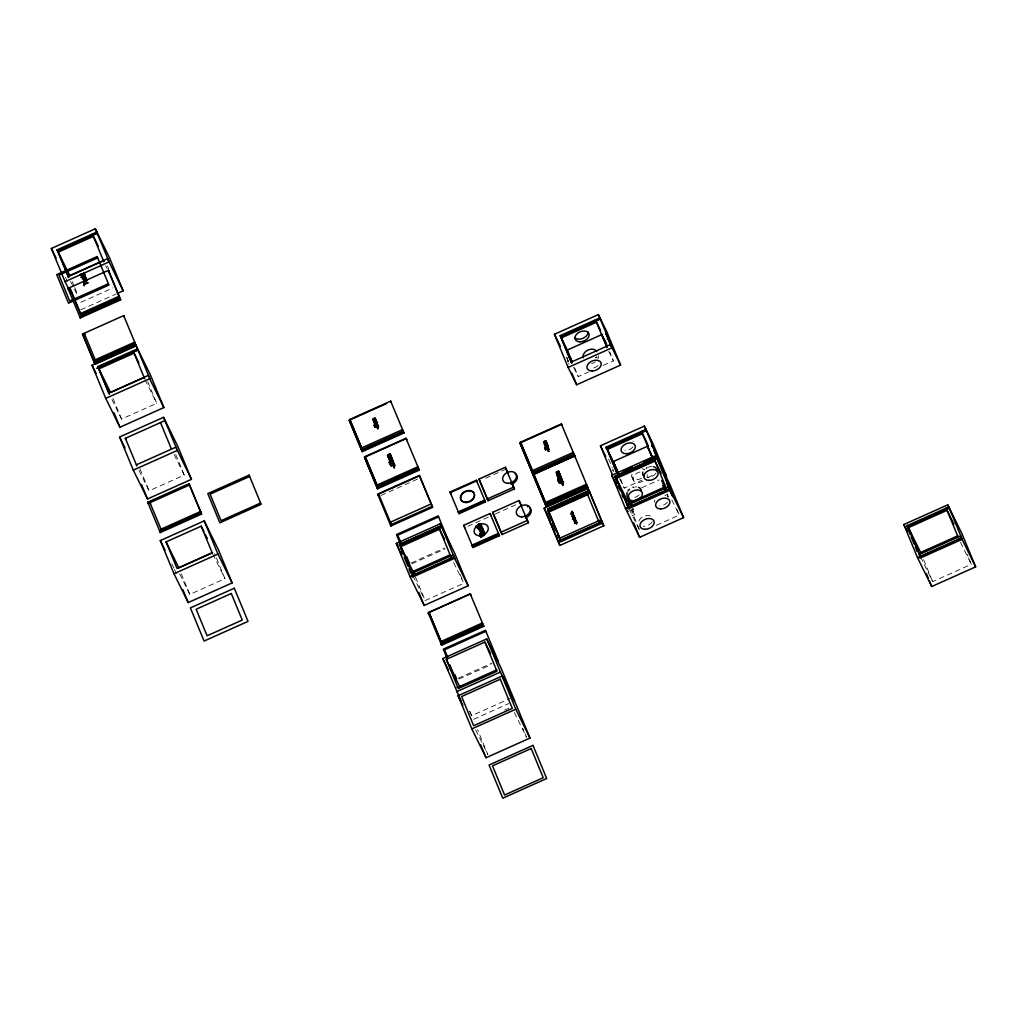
<?xml version="1.0" encoding="UTF-8"?>
<svg xmlns="http://www.w3.org/2000/svg" width="1027" height="1027" viewBox="0 0 1027 1027"><rect width="100%" height="100%" fill="white"/><g stroke="black" fill="none" stroke-linecap="round" stroke-linejoin="round"><path stroke-width="0.75" stroke-dasharray="5 3.75" d="M80.851 302.323L113.073 287.894M80.709 309.833L115.858 294.094M111.956 399.58L121.545 419.067L156.695 403.341L146.347 378.283M139.004 470.327L149.095 490.829L184.244 475.09L175.72 454.46M573.618 367.152L578.265 376.588L588.51 371.992M603.157 365.445L613.401 360.849L609.756 352.004M381.043 495.425L417.527 479.095M179.712 573.913L189.802 594.415L224.952 578.689L214.604 553.63M485.72 478.197L504.758 469.673M467.76 526.312L489.725 516.478M495.296 513.988L515.798 504.809M411.005 563.04L444.563 548.007M411.955 563.784L445.05 548.97M619.628 478.672L624.275 488.095L641.849 480.225M647.703 477.606L655.021 474.333M641.708 487.748L659.283 479.879M425.152 600.564L463.819 583.259M630.706 510.881L633.402 509.674L632.889 508.211M631.887 515.836L634.583 514.63M656.369 525.349L679.283 515.092L676.87 509.251M458.055 678.321L492.228 663.018M459.069 679.04L491.06 664.726M469.557 711.416L471.663 715.691L510.329 698.386M473.627 719.285L508.776 703.559M504.565 710.158L508.956 708.194M920.462 556.814L932.683 581.629L971.337 564.324L967.126 554.105M633.325 509.636L632.825 508.75M960.489 542.269L971.337 564.324M608.767 351.427L613.401 360.849M671.825 499.931L679.283 515.092M629.089 508.956L639.949 531.023L630.976 509.058M453.639 562.578L463.138 581.873M514.347 712.533L526.517 737.27L522.897 728.515M412.944 575.736L424.472 599.177M475.681 729.838L487.864 754.575L477.606 729.761M105.717 265.711L107.09 268.496M145.051 379.669L156.695 403.341M174.154 454.589L184.244 475.09M212.846 554.079L224.952 578.689M70.581 281.437L77.423 295.365M171.791 563.926L173.82 568.047M668.089 497.042L667.614 496.028M667.332 495.45L666.741 494.18M632.093 509.687L634.558 514.643L632.504 509.443M612.49 470.161L612.811 470.867M667.152 493.936L668.372 496.798M567.405 360.734L567.957 362.005M923.645 559.741L932.683 581.629M631.875 476.721L633.287 480.161M574.606 367.743L578.265 376.588M620.616 479.25L624.275 488.095M566.673 357.152L568.432 361.414M566.699 357.422L569.626 364.534M608.6 458.992L612.118 467.516M612.683 468.671L613.876 471.778M460.199 574.504L463.216 581.795M415.511 577.213L424.549 599.1M469.852 711.313L471.663 715.691M107.476 265.954L108.695 268.894M72.326 281.68L74.149 286.109M74.766 287.586L77.808 294.954M65.548 277.329L67.333 281.655M113.021 398.437L121.545 419.067M139.967 468.723L149.095 490.829M181.278 573.785L189.802 594.415M174.5 569.42L176.285 573.746M568.624 363.597L568.984 364.457M596.507 356.613A7.459 5.559 -26.2 0 1 595.699 357.768M598.574 355.701A7.459 5.559 -26.2 0 1 598.356 358.025M595.403 361.863A7.459 5.559 -26.2 0 1 591.655 363.545M598.073 365.522A7.459 4.981 -22.4 0 1 590.409 368.334M595.583 357.55A7.459 4.981 -22.4 0 1 598.035 358.179M632.953 446.822A7.459 4.981 -22.4 0 1 625.071 450.686M632.889 441.109A7.459 4.981 -22.4 0 1 633.248 441.469M641.657 478.274A7.459 4.981 -22.4 0 1 633.877 478.877A7.459 4.981 -22.4 0 1 632.17 473.64M642.106 468.774A7.459 4.981 -22.4 0 1 644.365 469.609M647.074 474.474A7.459 4.981 -22.4 0 1 646.997 477.003M642.902 481.291A7.459 4.981 -22.4 0 1 633.043 479.493A7.459 4.981 -22.4 0 1 640.553 471.829M639.115 494.937A7.459 4.981 -22.4 0 1 631.451 497.761M635.212 486.991A7.459 4.981 -22.4 0 1 636.624 486.965M656.099 472.959A7.459 4.981 -22.4 0 1 647.138 477.35M644.16 469.878A7.459 4.981 -22.4 0 1 644.648 469.378M648.153 467.234A7.459 4.981 -22.4 0 1 652.312 466.566M667.511 502.023A7.459 4.981 -22.4 0 1 659.616 505.887M654.353 502.177A7.459 4.981 -22.4 0 1 654.828 500.021M664.764 495.155A7.459 4.981 -22.4 0 1 665.997 495.476M667.447 496.311A7.459 4.981 -22.4 0 1 667.807 496.67M652.184 521.883A7.459 4.981 -22.4 0 1 643.236 526.273M638.91 520.984A7.459 4.981 -22.4 0 1 645.328 515.798A7.459 4.981 -22.4 0 1 652.402 517.441"/><path stroke-width="1.5" d="M388.514 455.5L390.453 454.627L390.016 453.716L387.474 455.32L389.888 459.839M558.444 477.285L557.61 476.541L558.303 478.235M482.446 528.944L481.997 529.727A1.759 1.309 -26.2 0 1 483.358 531.562C482.022 533.835 483.139 529.637 483.409 531.691A1.759 1.309 -26.2 0 1 480.585 532.294A1.759 1.309 -26.2 0 1 481.381 529.971L481.432 529.662A10.296 7.664 -26.2 0 0 481.419 529.226A5.148 3.838 -26.2 0 1 481.406 528.854L482.331 528.674M573.592 515.002L572.63 514.026M573.875 515.605L572.771 516.106M575.685 520.124L575.146 519.765M376.177 420.877C372.852 421.943 373.392 424.754 376.46 421.455L375.484 423.509L377.025 422.816L375.869 420.133L374.175 420.839M546.916 443.651C543.527 444.717 544.194 447.451 547.211 444.229L547.481 445.012L545.671 445.846M481.381 530.073L480.161 530.728A1.502 1.117 -26.2 0 1 479.981 528.764L480.161 530.227L481.149 529.098A10.296 7.664 -26.2 0 0 481.137 528.648A5.148 3.838 -26.2 0 1 481.124 528.276L482.754 528.443L481.997 529.727M375.664 424.292L377.795 424.819L375.497 425.435L377.333 423.586L375.099 424.947L374.701 424.1L375.099 424.947M377.384 424.96L376.152 425.91M377.679 425.55L377.435 426.269L377.692 425.191M548.123 447.721L546.89 448.671M548.431 448.311L548.174 449.03L548.431 447.952M575.184 520.984L574.915 519.675L575.146 520.265M388.206 457.028L388.874 458.337L391.8 457.901L389.785 458.093L391.3 456.694L389.323 457.516M558.072 475.257C563.566 475.925 552.68 477.311 559.92 474.435M546.415 447.053L548.546 447.592L546.197 448.093L548.084 446.347L545.838 447.708L545.44 446.861L545.838 447.708M389.811 458.389C387.307 460.186 393.726 463.626 392.365 459.39L390.928 460.032L392.648 459.968M558.996 472.086L556.262 473.267L556.275 472.279L558.572 471.162L558.996 472.086L557.276 472.856L556.724 471.996M388.565 456.258C394.959 456.335 382.391 456.745 390.453 454.627M373.34 420.107L373.623 420.685M544.092 442.868L546.017 441.353L546.3 442.136L544.438 443.125L546.454 442.406L546.736 443.202C543.116 443.484 544.413 445.718 547.019 443.78M390.093 461.521C387.628 458.735 393.302 458.35 390.581 459.454L392.301 459.108L390.17 460.122M559.997 474.5L557.302 475.706L556.788 473.473L559.073 472.369L557.456 473.088L559.497 473.293L557.379 474.307M558.816 476.772L560.845 476.554L558.393 477.016L560.421 475.642L557.866 476.22M373.661 420.646L373.148 419.671L375.279 418.592L375.548 419.375L373.764 420.197M557.533 474.41L559.574 473.575L560.357 475.36M479.891 528.674L479.879 529.65M84.971 275.929L82.263 277.534L80.863 277.329L84.355 275.762M481.496 526.646L479.095 527.775M481.804 527.21L482.651 528.366L482.241 530.086M374.033 420.788L375.831 419.953L374.996 418.015L372.878 419.067L373.379 420.004M544.772 443.561L546.582 442.714L545.735 440.776L543.604 441.854L544.117 442.778M545.953 446.424L547.763 445.59L546.608 442.894L544.965 443.6M561.204 480.084L561.358 479.031L561.32 480.482A1.361 1.014 -26.2 0 0 561.756 478.864A1.361 1.014 -26.2 0 0 559.831 479.057A1.361 1.014 -26.2 0 0 559.818 480.636L558.521 480.302L559.869 480.585M391.03 462.548L390.247 463.421L391.03 462.548A1.361 1.014 -26.2 0 1 390.992 461.02A1.361 1.014 -26.2 0 1 392.917 460.828A1.361 1.014 -26.2 0 1 392.481 462.458L392.417 460.956L391.017 462.034M481.663 530.548A1.759 1.309 -26.2 0 0 480.867 532.872A1.759 1.309 -26.2 0 0 483.64 532.14A1.759 1.309 -26.2 0 0 482.395 530.356C484.385 531.575 481.227 530.24 482.138 528.302M376.986 425.383L377.435 426.269M392.288 462.099L392.763 463.023A1.361 1.014 -26.2 0 0 393.2 461.405A1.361 1.014 -26.2 0 0 391.274 461.598A1.361 1.014 -26.2 0 0 391.274 463.177M84.509 275.21L84.959 274.941A3.209 2.388 -26.2 0 1 83.02 274.543M481.779 526.248L481.034 525.94L481.689 526.029M572.771 512.871L572.873 513.551L572.54 512.306M574.529 517.544L572.963 518.237L573.323 518.969M573.143 515.246L573.31 515.066M572.809 514.578L573.451 515.811M388.206 454.935L390.016 453.716M556.762 472.394L558.572 471.162M558.11 475.668L560.062 474.782L558.174 474.204M481.329 530.702C480.829 532.589 481.573 533.719 481.329 530.702L482.164 532.615M375.137 422.957L376.896 422.521L377.179 423.304L374.701 424.151M482.331 531.87L481.599 530.073L482.613 532.435M373.469 419.055L374.996 418.015M373.751 419.632L375.394 418.888M374.932 422.508L376.588 421.763M544.207 441.815L545.735 440.776M544.49 442.393L546.146 441.649M545.684 445.269L547.327 444.524M546.852 446.899L546.133 446.475M480.867 526.492L477.401 528.045L479.083 528.828L481.458 527.416L480.572 529.2M481.175 527.056L479.211 527.942M71.133 293.992L65.048 281.629L51.35 248.47L95.28 228.803L109.478 257.661L123.176 290.821L117.322 293.44M57.114 249.818L96.654 232.115L97.218 233.27L57.679 250.973L57.114 249.818L68.642 277.495L68.064 276.353L107.604 258.65L108.182 259.805M57.371 250.947L97.244 233.103L96.666 231.948L109.298 262.283M68.591 277.187L58.244 252.129L93.393 236.39L98.194 246.133M97.693 257.867L59.027 275.172L69.708 301.039L108.374 283.734M103.573 260.717L69.887 275.788L58.244 252.129M65.048 281.629L108.978 261.962L107.604 258.65M108.4 270.319L120.685 299.845L80.26 317.934L67.987 288.407L108.4 270.319L108.901 271.321M80.376 313.594L119.029 296.277L119.633 297.509L80.979 314.814L69.695 287.727L80.979 314.814M94.535 363.147L135.731 344.713L136.257 345.791L95.075 364.238L82.519 334.045L123.702 315.61L124.241 316.688M95.742 361.042L135.179 343.39L134.588 342.196L95.164 359.848L95.742 361.042L84.24 333.403L84.817 334.584M92.045 365.214L135.975 345.547L150.186 374.406L163.871 407.578L119.941 427.245L105.742 398.386L92.045 365.214L96.102 373.469M97.809 366.562L137.348 348.872L137.913 350.027L98.374 367.717L97.809 366.562L109.337 394.252M96.641 368.334L137.939 349.848M138.889 362.89L134.088 353.147L98.951 368.873L110.595 392.545L144.268 377.461M108.772 393.097L148.312 375.394L148.876 376.55M105.742 398.386L149.672 378.719L163.871 407.578M119.594 436.976L163.537 417.309L177.735 446.167L191.433 479.327L147.49 498.994L133.292 470.135L119.594 436.976L125.012 447.965M136.886 466.014L125.358 438.324L164.898 420.621M136.321 464.859L175.861 447.156L176.426 448.311M133.292 470.135L177.235 450.468M161.521 530.433L149.968 502.691L189.507 485.001L201.613 514.065L160.315 532.551L147.695 502.216L188.994 483.73L190.111 486.207M361.568 447.965L402.43 429.671L403.136 431.109L362.274 449.402L349.783 419.44L390.645 401.146L391.351 402.597M390.645 401.146L403.97 432.97L362.236 451.662L349.206 420.287L386.627 403.534M554.439 334.276L598.369 314.609L606.893 331.926L620.59 365.086L576.66 384.753L568.136 367.435L554.439 334.276L560.344 346.266M560.203 335.624L599.742 317.921L600.307 319.076L560.768 336.779L560.203 335.624L571.731 363.314M373.417 419.786L375.433 419.067M561.333 335.97L600.192 318.575M373.751 420.377L375.715 419.645L375.985 420.428C372.377 420.723 373.661 422.957 376.28 421.006M249.638 476.464L210.099 494.154L221.062 520.689L260.601 502.986M374.637 420.685L376.306 421.186M571.076 361.517L561.345 337.934L596.482 322.196L600.461 330.283M375.523 423.137L376.614 421.943M375.33 423.727L377.05 423.008L377.461 423.881M376.652 426.218L374.945 427.039L374.149 425.229L375.227 426.616C377.089 426.192 374.816 425.114 376.126 426.346M374.149 425.229L374.816 425.64M377.731 425.948L378.616 426.667L378.18 425.756M377.114 427.129L377.782 428.644L377.525 426.95M160.931 529.226L200.47 511.523L201.613 514.065M561.345 337.934L567.302 350.053L602.451 334.314M160.302 540.561L204.232 520.894L218.43 549.753L232.128 582.925L188.198 602.579L173.999 573.734L160.302 540.561L165.039 550.19M361.812 450.789L403.547 432.11L403.97 432.97M201.215 526.183L212.165 552.719L177.016 568.444L166.066 541.909L201.215 526.183L203.898 531.652M571.166 362.159L610.706 344.456L611.527 346.574M376.909 485.103L417.758 466.81L418.4 468.119L377.551 486.4L365.124 456.579L405.986 438.298L406.628 439.595M405.986 438.298L419.311 470.122L377.577 488.801L364.482 457.285L406.217 438.593L406.705 439.607M568.136 367.435L612.066 347.768L620.59 365.086M387.949 455.474L390.517 454.91L390.94 455.834M388.912 456.039L390.517 454.91M388.976 456.951L391.017 456.116L391.8 457.901M388.334 457.362L391.017 456.116M388.745 458.247L391.441 457.041M392.789 460.314L390.067 460.468M389.066 461.919L389.926 463.896L391.878 462.972M393.161 462.574L394.021 464.538L393.739 463.96M393.598 462.381L394.201 465.321L394.561 464.692M394.06 467.914L393.803 466.065L394.522 467.709M394.484 465.899L394.034 464.923M394.086 466.643L393.341 466.271M212.525 552.808L178.839 567.892L166.066 541.909M173.999 573.734L217.929 554.067L232.128 582.925M377.076 487.786L418.811 469.108L419.311 470.122M391.364 524.592L378.45 493.769L419.298 475.475L420.441 477.786M390.889 525.978L377.795 494.462L419.529 475.783L432.624 507.299L390.889 525.978L390.401 524.977L432.213 506.298L419.298 475.475M532.307 470.725L573.169 452.432L573.875 453.883L533.026 472.163L520.535 442.201L561.384 423.92L562.103 425.358M532.551 473.563L574.286 454.871L574.709 455.744L532.974 474.423L532.551 473.563L519.957 443.048L560.254 425.011M544.156 442.547L546.171 441.828M545.376 443.446L547.044 443.946M545.35 445.423L547.648 445.282L547.917 446.065L545.453 446.912M546.569 446.321L547.802 445.769L548.2 446.642M547.391 448.979L545.684 449.8L544.901 447.99L545.966 449.39C547.866 449.094 545.619 447.939 546.865 449.107M544.901 447.99L545.568 448.401M476.374 480.264L485.437 501.895L459.082 513.693L450.006 492.061L476.374 480.264L477.221 481.997M511.497 481.804L514.437 488.916L488.082 500.714L479.006 479.083L505.361 467.285L507.98 473.28M450.301 492.639L476.656 480.841M548.469 448.722L549.355 449.441M547.866 449.903L548.534 451.405L548.264 449.723M390.221 522.281L431.083 504L432.624 507.299M545.465 502.562L586.314 484.269L586.956 485.566L546.094 503.859L533.681 474.038L574.542 455.757L575.261 457.066M438.619 516.876L397.77 535.17L400.71 542.295M561.384 423.92L587.868 487.581L546.133 506.26L533.026 474.744L574.761 456.052M612.362 474.628L600.448 445.782L644.378 426.115L652.902 443.433L666.6 476.605L656.715 455.962L653.775 457.285M487.222 498.981L513.59 487.183L514.437 488.916M458.517 512.537L484.872 500.74M617.176 473.665L606.212 447.143L645.752 429.44L644.378 426.115M605.904 448.131L633.248 435.884M636.124 434.601L646.201 430.082M396.294 543.437L440.224 523.77L454.435 552.629L468.132 585.801L424.19 605.455L409.991 576.609L396.294 543.437L399.105 549.15M617.086 473.023L607.355 449.441L642.491 433.715L647.793 444.486M412.34 574.286L399.76 544.246L441.058 525.76L440.224 523.77M557.302 475.706L557.276 474.654M444.306 538.905L439.556 529.252L400.889 546.557L414.305 574.298M558.906 477.671L560.922 476.849L561.345 477.773L558.649 478.98L558.239 478.094M559.137 478.248L561.345 477.773M557.622 479.378L558.483 481.355L560.421 480.418M561.718 480.033L562.565 481.984L562.283 481.406M490.059 513.513L499.417 535.722L473.049 547.519L463.703 525.31L490.059 513.513L491.188 515.824M526.055 517.056L528.404 522.743L502.049 534.541L492.69 512.332L519.059 500.534L521.357 505.682M562.591 482.382L563.553 483.126L563.117 482.151M562.924 481.689L563.04 483.358M562.616 485.373L562.36 483.524L563.078 485.168M562.642 484.102L561.897 483.73M607.355 449.441L613.312 461.572L648.461 445.834M479.314 524.823L477.619 526.286L480.033 526.44L478.967 523.963L480.097 525.182L481.149 524.707L479.93 524.771M479.455 523.744L480.687 526.62L476.438 526.017L479.147 524.412M479.648 524.194L480.7 523.719L481.149 524.707M479.814 524.604L480.7 523.719M479.429 524.99L476.592 526.273L480.2 526.838L479.75 525.863L477.337 525.708M477.619 526.286L479.596 525.4L478.967 523.963M477.401 528.045L478.672 527.955M477.683 528.623L478.787 528.135M479.673 533.86L481.047 537.07L480.2 533.629M611.758 475.283L655.701 455.616L669.899 484.474L683.597 517.634L639.654 537.301L625.456 508.442L611.758 475.283L618.087 488.133M545.632 505.245L587.367 486.567L587.868 487.581M484.526 532.987L480.649 534.72L481.111 535.747L484.988 534.014L484.526 532.987L484.988 534.014M623.03 471.046L631.81 467.118M643.531 461.868L652.312 457.939M480.829 535.17L484.705 533.437M480.931 535.298L484.808 533.565M669.142 487.941L668.577 486.785L627.279 505.271L627.844 506.427L615.224 476.092L656.523 457.606L670.117 490.097L627.946 508.968L627.369 507.813L669.553 488.942M480.764 536.492L481.56 536.839M544.169 508.249L588.099 488.582L603.786 525.785L559.843 545.453L544.169 508.249L545.581 511.138M657.241 458.915L615.07 477.799L614.505 476.644L656.677 457.76L657.087 458.761L615.789 477.247L615.224 476.092M547.622 509.058L588.92 490.572L589.485 491.728L548.187 510.214L547.622 509.058L560.241 539.393M548.354 508.956L589.074 490.726L589.485 491.728M627.805 506.118L616.354 478.402L655.021 461.097L661.118 473.498M547.468 510.766L589.639 491.882L602.515 523.064L560.344 541.935L559.779 540.78L601.95 521.909M413.098 571.371L450.327 554.708M500.906 532.23L527.275 520.432L528.404 522.743M573.977 499.828L579.831 497.209M585.698 494.59L590.089 492.626M587.418 494.064L548.765 511.369L549.047 511.947L587.701 494.642L587.418 494.064L598.869 521.78M453.677 556.108L453.1 554.952L411.801 573.438L412.379 574.594M472.484 546.364L498.84 534.566M409.991 576.609L453.921 556.942L468.132 585.801M454.653 558.252L454.088 557.096L411.904 575.98L412.482 577.135L454.653 558.252L441.777 527.082L399.606 545.953L399.028 544.798L441.212 525.927L441.623 526.915L400.325 545.401L399.76 544.246M571.988 511.549L572.527 512.755L572.193 511.459L572.27 512.126M571.551 513.449L572.013 514.45M571.179 513.795L571.654 514.476L571.179 513.795L572.501 513.205L572.835 513.949M571.461 514.373L572.784 513.782M573.721 518.596L575.017 518.199L573.785 518.751L573.194 517.441L573.888 519.778L572.27 515.965M572.45 516.388L573.952 515.708L574.298 516.465L572.796 517.133M572.488 517.069L574.298 516.465M574.144 517.197L572.835 517.788L574.196 517.364L573.117 518.596L573.759 520.034L575.467 519.277L574.08 518.263L574.619 519.444M573.438 518.019L574.671 517.467M575.467 519.277L575.107 518.519L573.4 519.174L572.963 518.237M573.477 519.457L575.107 518.519M574.209 521.228L574.555 521.96L574.889 521.113C573.554 521.01 577.315 520.83 575.967 520.612M574.863 522.114L574.902 522.794M576.314 521.459L575.146 522.165L576.314 521.459L576.84 522.602L575.133 523.359L574.619 522.217M576.609 522.037C572 523.95 578.869 520.638 575.518 522.974M628.896 502.832L631.823 501.51M628.575 503.217L664.366 487.196M625.456 508.442L669.399 488.775L683.597 517.634M559.676 538.238L600.975 519.752L601.54 520.907M557.866 541.409L601.796 521.742L603.786 525.785M440.981 641.503L482.279 623.017L482.844 624.172L441.546 642.658L428.927 612.31L470.225 593.824L470.944 595.147M470.225 593.824L483.82 626.316L441.649 645.2L428.208 612.862L470.379 593.991M485.874 631.284L444.575 649.77L447.592 657.075M461.418 701.736L442.804 658.577L486.734 638.91L500.945 667.768L514.643 700.928L500.431 672.069L486.734 638.91M484.924 642.08L496.978 671.26L458.312 688.565L446.27 659.385L484.924 642.08L490.547 653.506M457.002 687.435L459.942 686.126M496.837 669.848L459.608 686.511L446.27 659.385M456.502 691.736L500.431 672.069M458.145 695.715L502.075 676.048L516.286 704.907L529.971 738.079L486.041 757.746L471.842 728.888L458.145 695.715L462.882 705.344M903.824 524.515L947.754 504.848L961.952 533.706L975.65 566.865L931.72 586.533L917.522 557.674L903.824 524.515L907.329 531.652M906.559 525.875L948.73 506.991L949.141 507.993L907.842 526.479L907.277 525.323L919.897 555.658L919.332 554.503L960.63 536.017L961.195 537.172M961.606 538.161L919.435 557.045L919.999 558.2L962.171 539.316L949.295 508.147L907.123 527.031L910.05 534.117M919.871 555.35L908.42 527.634L947.074 510.316L953.865 524.104M471.842 728.888L515.772 709.221L529.971 738.079M957.857 535.786L920.628 552.449L908.42 527.634M917.522 557.674L961.452 538.007L975.65 566.865M390.53 459.48L389.926 459.582M557.738 473.665L557.096 473.768M391.326 463.87C388.694 464.872 395.151 463.536 391.326 464.525C392.275 466.476 389.349 465.667 391.865 465.565M560.139 482.446C559.933 483.383 558.804 483.73 560.241 482.818M391.505 465.026L391.967 465.937M390.196 458.928L389.336 458.812M557.404 473.113L556.531 472.985M391.685 465.359C389.747 466.284 389.657 462.394 393.264 463.883M374.662 426.462L376.37 425.64L376.716 426.526M389.644 463.318L391.595 462.394L391.955 463.318M545.401 449.223L547.109 448.401L547.468 449.287M558.2 480.777L560.139 479.84L560.498 480.777M374.534 425.062L374.945 426.038L375.843 425.769M545.286 447.823L545.684 448.812L546.582 448.529M571.102 512.871L572.167 514.386M482.485 530.895L482.099 529.868M391.659 464.05L393.546 464.461M480.123 530.163L479.737 530.099A1.502 1.117 -26.2 0 1 479.699 528.186M557.558 475.231L556.865 474.808L559.574 473.575M575.813 520.689L574.876 521.19M558.842 478.492L560.922 476.849M571.667 512.73L571.872 512.088M561.743 481.804L561.255 481.586A2.722 2.028 -26.2 0 0 562.578 481.843M83.546 274.325C79.888 272.489 77.654 277.187 82.917 274.645M561.82 481.329L559.625 480.983L558.739 482.241L559.15 482.831L559.497 481.458L561.012 481.509L559.42 482.51L561.538 482.164L561.255 481.586M558.367 477.003L558.02 477.658M83.29 278.869L83.226 277.521M663.134 485.514L663.866 486.798M613.414 462.034L618.447 472.831M628.485 501.022L630.36 504.693M377.397 424.639L375.869 425.332M482.048 528.096L480.983 528.443L480.854 529.778M548.148 447.4L546.608 448.093M85.523 277.38L84.586 277.56A5.148 3.838 -26.2 0 0 84.599 277.932A10.296 7.664 -26.2 0 1 84.612 278.368L83.341 279.421A1.502 1.117 -26.2 0 1 83.174 277.47M651.631 444.999L652.299 446.231M572.193 514.013L573.207 515.926L572.707 514.822M602.31 335.393L602.387 336.099M576.506 523.5L576.712 523.924M560.845 479.558L561.32 480.482M392.763 463.023L392.699 461.534L391.3 462.612M611.386 346.664L610.526 344.956M575.711 523.398L575.081 522.011M606.11 334.366L605.622 333.493L605.776 334.186M672.826 496.696L672.094 495.245M602.772 336.291L603.401 337.575M656.741 456.899L657.652 458.568L655.881 454.024M648.486 448.401L647.575 446.732L652.286 457.785M662.877 482.228L661.966 480.559L664.02 485.758M949.295 508.147L947.754 504.848M945.944 508.018L946.509 509.174M957.998 537.198L958.563 538.353M611.951 347.267L612.516 348.423L599.627 317.42M595.352 319.885L595.917 321.04M606.302 346.42L606.88 347.575M656.715 455.962L657.28 457.118M657.96 458.787L658.525 459.929L645.636 428.939L646.317 430.595L606.777 448.285L606.212 447.143M641.361 431.404L641.926 432.56M653.878 458.787L654.456 459.942M665.932 487.966L666.497 489.122M616.226 477.465L616.791 478.621L615.622 475.771M600.448 445.782L605.699 456.437M616.354 478.402L627.895 501.844M586.289 491.753L586.853 492.909M598.33 520.933L598.908 522.088M547.725 448.157L548.174 449.03M544.105 441.507L544.657 442.316M548.932 451.225L548.251 450.827L548.534 451.405M545.298 444.37L545.838 445.192M559.073 472.369L559.497 473.293M560.421 475.642L560.845 476.554M544.259 444.049L544.657 444.832M575.017 518.199L574.414 516.863L574.427 517.775M572.411 514.142L573.387 515.849M572.065 516.055L573.952 515.708M520.535 442.201L533.026 472.163M519.957 443.048L532.974 474.423M533.681 474.038L546.094 503.859M533.026 474.744L546.133 506.26M479.006 479.083L488.082 500.714M492.69 512.332L502.049 534.541M485.437 501.895L484.59 500.162L458.235 511.959L459.082 513.693M499.417 535.722L498.275 533.411L471.919 545.209L473.049 547.519M478.762 526.954L479.506 528.648M478.338 527.146L479.083 528.828M476.31 525.696L476.721 526.594M450.006 492.061L450.866 493.794M463.703 525.31L464.833 527.621M390.94 401.596L391.364 402.468M438.413 526.941L438.978 528.096M450.468 556.133L451.033 557.276M483.82 626.316L483.255 625.161L441.071 644.045L441.649 645.2M373.366 418.734L373.905 419.555M378.193 428.464L377.5 428.066L377.782 428.644M374.547 421.609L375.099 422.431M391.865 458.183L392.301 459.108M373.52 421.288L373.905 422.071M394.368 464.243L395.01 465.667M349.783 419.44L362.274 449.402M349.206 420.287L362.236 451.662M365.124 456.579L377.551 486.4M364.482 457.285L377.577 488.801M378.45 493.769L379.579 496.067M377.795 494.462L378.295 495.476M400.517 552.012L401.916 554.862M428.927 612.31L441.546 642.658M428.208 612.862L428.772 614.018M442.804 658.577L448.427 670.002M108.721 261.128L123.176 290.821M92.263 234.079L92.828 235.234M108.952 271.642L108.349 270.409L119.029 296.277M103.213 260.614L103.778 261.769M108.464 271.269L109.838 274.055M120.685 299.845L120.185 298.831L79.772 316.932L80.26 317.934M123.664 315.751L124.254 316.932M149.429 377.885L149.993 379.04L123.702 315.61M132.958 350.836L133.523 351.991M143.908 377.371L144.486 378.514M164.923 420.454L165.475 421.776M176.978 449.633L191.433 479.327M205.246 534.387L207.261 538.482M51.35 248.47L56.087 258.085M67.987 288.407L68.488 289.421M82.519 334.045L95.075 364.238M125.358 438.324L125.936 439.479M149.968 502.691L150.571 503.91M147.695 502.216L148.26 503.371M160.315 532.551L159.75 531.395L201.048 512.909L188.994 483.73M606.482 335.097L607.162 336.535M664.045 487.183L665.008 489.186M652.697 447.04L653.172 448.042M656.523 456.476L655.778 454.884M610.295 344.481L609.473 342.748M648.923 449.312L649.436 450.417M663.314 483.126L663.827 484.23M571.628 361.786L566.955 350.798L572.142 362.017M618.126 473.075L613.389 462.047M606.521 345.521L605.66 343.673M671.619 494.231L671.055 493.037M607.445 337.113L609.281 341.169M603.927 338.679L604.518 339.963M653.737 449.248L655.598 453.369M655.187 453.613L654.558 452.227M670.759 492.382L670.13 490.996M650.027 451.687L652.607 457.541M630.912 504.732L627.279 496.08L631.027 503.808M627.779 510.791L628.088 511.485M608.549 340.707L608.87 341.413M604.826 340.643L605.455 342.042M605.352 342.979L602.541 336.484M664.623 487.132L664.944 487.838M654.238 451.521L653.634 450.147M669.809 490.29L669.206 488.916M607.92 339.308L607.342 337.973M609.589 341.85L611.155 345.573M606.071 343.429L606.354 344.084M668.911 488.261L667.974 486.053M664.649 489.43L663.121 485.604M629.987 504.95L628.46 501.035M960.63 536.017L961.452 538.007M947.074 510.316L958.525 538.045M911.219 536.941L914.146 544.028M915.314 546.865L917.085 551.383M926.354 573.554L928.138 577.88M929.332 580.768L931.72 586.533M598.369 314.609L599.742 317.921M610.706 344.456L612.066 347.768M655.701 455.616L656.523 457.606M668.577 486.785L669.399 488.775M655.021 461.097L666.472 488.813M604.89 340.219L606.713 344.636M596.482 322.196L606.829 347.254M642.491 433.715L652.235 457.297M567.302 350.053L572.167 361.838M613.312 461.572L618.177 473.357M571.898 373.212L576.66 384.753M615.648 479.211L617.407 483.46M618.575 486.297L620.347 490.816M622.092 494.796L623.261 497.633M633.71 522.884L639.654 537.301M588.099 488.582L588.92 490.572M562.154 479.84L563.271 482.549M562.36 483.524L562.796 484.59M572.193 511.459L572.822 512.884M576.25 521.19L574.555 521.96M576.84 522.602L575.133 523.359M558.059 479.185L558.804 480.88M545.183 448.568L545.684 449.8M557.905 479.956L558.483 481.355M573.361 517.364L574.414 519.534M573.194 517.441L573.785 518.751M572.553 516.542L572.976 517.557M573.207 518.121L573.759 520.034M573.605 519.084L573.888 519.778M548.187 510.214L560.203 539.098M548.059 512.178L551.563 520.689M552.757 523.783L555.684 530.869M557.417 534.849L558.585 537.686M546.159 512.293L559.843 545.453M505.361 467.285L513.59 487.183M519.059 500.534L527.275 520.432M479.968 534.438L481.047 537.07M450.814 546.39L438.208 515.888L396.473 534.566L400.081 543.283M498.339 661.465L485.463 630.296L443.292 649.18L446.796 657.678M453.1 554.952L454.088 557.096M502.075 676.048L515.772 709.221M439.556 529.252L451.007 556.981M393.803 466.065L394.24 467.131M389.503 461.726L390.247 463.421M374.431 425.807L374.945 427.039M389.349 462.497L389.926 463.896M406.602 556.557L409.542 563.682M454.82 674.585L456.63 678.963M405.472 556.364L409.08 565.081M449.723 664.764L456.168 680.349M400.774 548.79L402.545 553.309M404.279 557.289L407.809 566.057M408.977 568.894L410.736 573.143M418.836 592.489L424.19 605.455M480.687 744.768L486.041 757.746M95.28 228.803L96.654 232.115M93.393 236.39L103.74 261.449M163.537 417.309L177.543 450.789M204.232 520.894L217.929 554.067M134.088 353.147L144.435 378.206M160.507 422.585L171.47 449.12M84.894 274.761L83.983 272.579L84.137 274.427M85.061 279.357C86.152 283.093 87.334 279.1 85.562 279.139M98.374 367.717L108.721 392.776M113.984 412.815L119.941 427.245M141.546 484.577L147.49 498.994M182.832 589.614L188.198 602.579M667.627 485.193L667.126 483.73L673.006 496.58M652.068 446.424L651.606 445.192M559.561 479.468L561.307 478.672L559.856 480.071M85.613 277.572C87.192 280.23 84.355 273.785 84.034 278.484M575.852 523.269L576.121 523.68M583.22 357.704A7.459 5.559 -26.2 0 1 588.073 349.989A7.459 5.559 -26.2 0 1 596.79 351.632M588.099 332.068A7.459 4.981 -22.4 0 1 582.81 338.371A7.459 4.981 -22.4 0 1 574.645 337.575M638.524 487.363A7.459 4.981 -22.4 0 1 641.13 490.174M628.999 497.119A7.459 4.981 -22.4 0 1 627.138 492.459M628.036 490.816A7.459 4.981 -22.4 0 1 629.487 489.327M633.107 487.414A7.459 4.981 -22.4 0 1 633.787 487.222M653.621 466.772A7.459 4.981 -22.4 0 1 656.869 470.764M644.211 476.438A7.459 4.981 -22.4 0 1 642.825 472.061M646.33 468.107A7.459 4.981 -22.4 0 1 646.92 467.773M394.304 464.961A2.722 2.028 -26.2 0 1 393.071 464.628M394.021 464.384A2.722 2.028 -26.2 0 1 392.789 464.05M559.535 480.058A1.361 1.014 -26.2 0 1 559.548 478.479A1.361 1.014 -26.2 0 1 561.474 478.287A1.361 1.014 -26.2 0 1 561.037 479.917M562.86 482.42A2.722 2.028 -26.2 0 1 561.628 482.074M515.207 473.768A7.343 5.469 -26.2 0 1 516.851 479.352A7.343 5.469 -26.2 0 1 511.061 484.269M529.637 507.633A7.459 5.559 -26.2 0 1 525.593 517.749M527.403 506.568A7.459 5.559 -26.2 0 1 528.032 506.747M484.282 535.362A7.459 5.559 -26.2 0 1 480.315 536.479M476.541 527.352A7.459 5.559 -26.2 0 1 481.393 524.733M479.185 526.389A7.459 5.559 -26.2 0 1 481.06 525.631M85.575 279.062A1.759 1.309 -26.2 0 1 86.82 280.846A1.759 1.309 -26.2 0 1 84.047 281.578A1.759 1.309 -26.2 0 1 84.856 279.254M84.111 280.769C85.549 282.951 84.779 278.676 84.111 280.769M97.141 256.545L56.729 274.633L68.501 303.158L108.926 285.057L97.141 256.545M83.662 282.913L84.227 285.763L84.304 284.44L88.168 282.707L84.124 284.004L83.662 282.913M249.099 475.129L207.801 493.615L219.855 522.807L261.14 504.321L249.099 475.129M234.323 588.227L190.393 607.894L204.091 641.053L248.02 621.386L234.323 588.227M231.293 593.503L196.157 609.242L207.107 635.777L242.256 620.038L231.293 593.503M479.044 527.531L478.8 528.25L479.044 527.531M500.265 679.219L461.611 696.524L473.652 725.717L512.319 708.412L500.265 679.219M532.987 745.371L489.057 765.038L502.755 798.197L546.685 778.53L532.987 745.371M531.177 748.542L492.511 765.847L504.565 795.026L543.232 777.721L531.177 748.542M666.022 478.826L672.043 492.382L666.022 478.826M591.963 371.017A7.459 4.981 -22.4 0 0 601.065 362.967A7.459 4.981 -22.4 0 0 589.228 362.813A7.459 4.981 -22.4 0 0 591.963 371.017M579.921 341.824A7.459 4.981 -22.4 0 0 589.023 333.775A7.459 4.981 -22.4 0 0 577.174 333.634A7.459 4.981 -22.4 0 0 579.921 341.824M626.072 453.716A7.459 4.981 -22.4 0 0 635.174 445.667A7.459 4.981 -22.4 0 0 623.338 445.525A7.459 4.981 -22.4 0 0 626.072 453.716M633.158 500.804A7.459 4.981 -22.4 0 0 642.26 492.755A7.459 4.981 -22.4 0 0 630.424 492.613A7.459 4.981 -22.4 0 0 633.158 500.804M648.859 480.392A7.459 4.981 -22.4 0 0 657.96 472.343A7.459 4.981 -22.4 0 0 646.111 472.202A7.459 4.981 -22.4 0 0 648.859 480.392M660.631 508.917A7.459 4.981 -22.4 0 0 669.732 500.868A7.459 4.981 -22.4 0 0 657.896 500.727A7.459 4.981 -22.4 0 0 660.631 508.917M644.943 529.316A7.459 4.981 -22.4 0 0 654.045 521.267A7.459 4.981 -22.4 0 0 642.209 521.125A7.459 4.981 -22.4 0 0 644.943 529.316M466.04 502.575A7.343 5.469 -26.2 0 0 474.281 493.692A7.343 5.469 -26.2 0 0 462.42 493.807A7.343 5.469 -26.2 0 0 466.04 502.575M465.86 502.216A7.343 5.469 -26.2 0 0 474.102 493.332A7.343 5.469 -26.2 0 0 462.253 493.448A7.343 5.469 -26.2 0 0 465.86 502.216M508.044 483.332A7.343 5.469 -26.2 0 0 516.286 474.448A7.343 5.469 -26.2 0 0 504.424 474.577A7.343 5.469 -26.2 0 0 508.044 483.332M521.806 516.889A7.459 5.559 -26.2 0 0 530.189 507.864A7.459 5.559 -26.2 0 0 518.134 507.993A7.459 5.559 -26.2 0 0 521.806 516.889M479.635 535.773A7.459 5.559 -26.2 0 0 488.005 526.748A7.459 5.559 -26.2 0 0 475.95 526.864A7.459 5.559 -26.2 0 0 479.635 535.773"/></g></svg>
